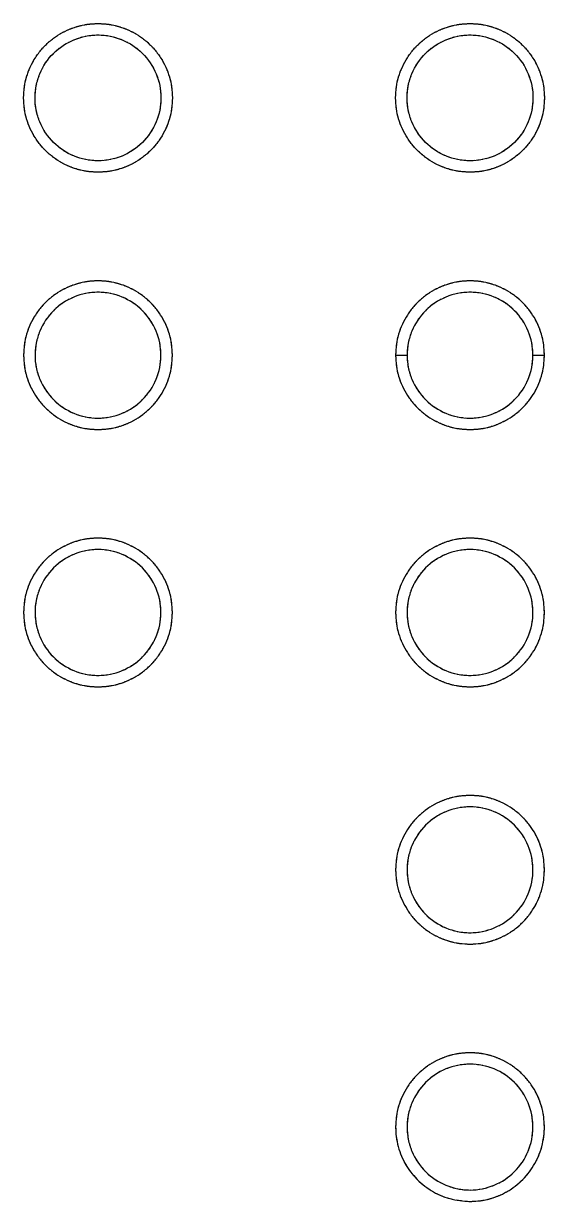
# Model space of a CAD drawing. Header units: millimetres. Extents: x 18456 to 179493, y -203649 to 469211.
# Drawn here: x 116411.9 to 116502.9, y 124241 to 124447 of the extents above; entities that cross this region are included whole.
import ezdxf

# ---------------------------------------------------------------- set-up
doc = ezdxf.new("R2010")
doc.units = ezdxf.units.MM
doc.linetypes.add('X-평면도(기본형)$0$HIDDENX2', pattern=[0.75, 0.5, -0.25])
doc.layers.add('X-평면도(기본형)$0$FUR', color=6, linetype='Continuous', true_color=0xff00ff)
doc.layers.add('X-평면도(기본형)$0$KITC', color=6, linetype='Continuous', true_color=0xff00ff)

# ---------------------------------------------------------------- blocks, each defined once
blk = doc.blocks.new('X-평면도(기본형)$0$SB1703 1500')
at = {"layer": 'X-평면도(기본형)$0$FUR', "color": 8, "linetype": 'X-평면도(기본형)$0$HIDDENX2', "ltscale": 2, "true_color": 0x808080}
for points, knots in [([(699.7, 458), (699.07, 457.98), (697.83, 457.93), (696.02, 457.51), (694.28, 456.87), (692.65, 455.98), (691.16, 454.87), (689.84, 453.54), (688.72, 452.05), (687.83, 450.42), (687.19, 448.69), (686.77, 446.87), (686.72, 445.63), (686.7, 445)], [0, 0, 0, 0, 0.091504, 0.182211, 0.272593, 0.363084, 0.454133, 0.545915, 0.636957, 0.727437, 0.817805, 0.908499, 1, 1, 1, 1]), ([(712.7, 445), (712.67, 445.63), (712.62, 446.87), (712.21, 448.69), (711.56, 450.42), (710.67, 452.05), (709.56, 453.54), (708.23, 454.87), (706.74, 455.98), (705.11, 456.87), (703.38, 457.51), (701.56, 457.93), (700.32, 457.98), (699.7, 458)], [0, 0, 0, 0, 0.091513, 0.182212, 0.27258, 0.363055, 0.454088, 0.545861, 0.636901, 0.727387, 0.81777, 0.908482, 1, 1, 1, 1]), ([(764.7, 458), (764.07, 457.98), (762.83, 457.93), (761.02, 457.51), (759.28, 456.87), (757.65, 455.98), (756.16, 454.87), (754.84, 453.54), (753.72, 452.05), (752.83, 450.42), (752.19, 448.69), (751.77, 446.87), (751.72, 445.63), (751.7, 445)], [0, 0, 0, 0, 0.091507, 0.182216, 0.2726, 0.363093, 0.454141, 0.545921, 0.636961, 0.727439, 0.817805, 0.908498, 1, 1, 1, 1]), ([(777.7, 445), (777.67, 445.63), (777.62, 446.87), (777.21, 448.69), (776.56, 450.42), (775.67, 452.05), (774.56, 453.54), (773.23, 454.87), (771.74, 455.98), (770.11, 456.87), (768.38, 457.51), (766.56, 457.93), (765.32, 457.98), (764.7, 458)], [0, 0, 0, 0, 0.09151, 0.182206, 0.272572, 0.363045, 0.454079, 0.545853, 0.636895, 0.727384, 0.817769, 0.908482, 1, 1, 1, 1]), ([(710.7, 445), (710.7, 445.72), (710.55, 447.17), (710.13, 448.55), (709.31, 450.54), (708.49, 451.77), (706.47, 453.79), (705.22, 454.62), (702.59, 455.71), (701.13, 456.01), (698.27, 456.01), (696.8, 455.71), (694.17, 454.62), (692.93, 453.79), (690.91, 451.77), (690.08, 450.53), (688.99, 447.89), (688.69, 446.44), (688.7, 445)], [0, 0, 0, 0, 0.0625, 0.125, 0.125, 0.25, 0.25, 0.375, 0.375, 0.5, 0.5, 0.625, 0.625, 0.75, 0.75, 0.875, 0.875, 1, 1, 1, 1]), ([(775.7, 445), (775.7, 445.72), (775.55, 447.17), (775.13, 448.55), (774.31, 450.54), (773.49, 451.77), (771.47, 453.79), (770.22, 454.62), (767.59, 455.71), (766.13, 456.01), (763.27, 456.01), (761.8, 455.71), (759.17, 454.62), (757.93, 453.79), (755.91, 451.77), (755.08, 450.53), (753.99, 447.89), (753.69, 446.44), (753.7, 445)], [0, 0, 0, 0, 0.0625, 0.125, 0.125, 0.25, 0.25, 0.375, 0.375, 0.5, 0.5, 0.625, 0.625, 0.75, 0.75, 0.875, 0.875, 1, 1, 1, 1]), ([(686.7, 445), (686.72, 444.38), (686.77, 443.14), (687.19, 441.32), (687.83, 439.58), (688.72, 437.95), (689.84, 436.46), (691.16, 435.14), (692.65, 434.02), (694.28, 433.14), (696.02, 432.49), (697.83, 432.08), (699.07, 432.03), (699.7, 432)], [0, 0, 0, 0, 0.091509, 0.182205, 0.272572, 0.363047, 0.454083, 0.545857, 0.636899, 0.727387, 0.81777, 0.908483, 1, 1, 1, 1]), ([(688.7, 445), (688.7, 443.56), (688.98, 442.13), (690.08, 439.47), (690.91, 438.24), (692.93, 436.21), (694.17, 435.38), (696.81, 434.29), (698.27, 434), (701.13, 434), (702.59, 434.29), (705.23, 435.39), (706.46, 436.21), (708.49, 438.24), (709.31, 439.47), (710.14, 441.47), (710.55, 442.84), (710.7, 444.28), (710.7, 445)], [0, 0, 0, 0, 0.125, 0.125, 0.25, 0.25, 0.375, 0.375, 0.5, 0.5, 0.625, 0.625, 0.75, 0.75, 0.875, 0.875, 0.9375, 1, 1, 1, 1]), ([(699.7, 432), (700.32, 432.03), (701.56, 432.08), (703.38, 432.49), (705.11, 433.14), (706.74, 434.03), (708.23, 435.14), (709.56, 436.46), (710.67, 437.96), (711.56, 439.59), (712.21, 441.32), (712.62, 443.14), (712.67, 444.38), (712.7, 445)], [0, 0, 0, 0, 0.091507, 0.182215, 0.272599, 0.363091, 0.45414, 0.545921, 0.636963, 0.727441, 0.817808, 0.9085, 1, 1, 1, 1]), ([(751.7, 445), (751.72, 444.38), (751.77, 443.14), (752.19, 441.32), (752.83, 439.58), (753.72, 437.95), (754.84, 436.46), (756.16, 435.14), (757.65, 434.02), (759.28, 433.14), (761.02, 432.49), (762.83, 432.08), (764.07, 432.03), (764.7, 432)], [0, 0, 0, 0, 0.091507, 0.182201, 0.272565, 0.363039, 0.454075, 0.545851, 0.636894, 0.727384, 0.81777, 0.908484, 1, 1, 1, 1]), ([(753.7, 445), (753.7, 443.56), (753.98, 442.13), (755.08, 439.47), (755.91, 438.24), (757.93, 436.21), (759.17, 435.38), (761.81, 434.29), (763.27, 434), (766.13, 434), (767.59, 434.29), (770.23, 435.39), (771.46, 436.21), (773.49, 438.24), (774.31, 439.47), (775.14, 441.47), (775.55, 442.84), (775.7, 444.28), (775.7, 445)], [0, 0, 0, 0, 0.125, 0.125, 0.25, 0.25, 0.375, 0.375, 0.5, 0.5, 0.625, 0.625, 0.75, 0.75, 0.875, 0.875, 0.9375, 1, 1, 1, 1]), ([(764.7, 432), (765.32, 432.03), (766.56, 432.08), (768.38, 432.49), (770.11, 433.14), (771.74, 434.02), (773.23, 435.14), (774.56, 436.46), (775.67, 437.96), (776.56, 439.59), (777.21, 441.32), (777.62, 443.14), (777.67, 444.38), (777.7, 445)], [0, 0, 0, 0, 0.091509, 0.18222, 0.272606, 0.3631, 0.454149, 0.54593, 0.636969, 0.727446, 0.81781, 0.9085, 1, 1, 1, 1]), ([(686.7, 400), (686.72, 400.63), (686.77, 401.87), (687.19, 403.69), (687.83, 405.42), (688.72, 407.05), (689.84, 408.55), (691.16, 409.87), (692.65, 410.98), (694.28, 411.87), (696.02, 412.51), (697.83, 412.93), (699.07, 412.98), (699.7, 413)], [0, 0, 0, 0, 0.091533, 0.182249, 0.272631, 0.363118, 0.454161, 0.545936, 0.636974, 0.727452, 0.817821, 0.908512, 1, 1, 1, 1]), ([(699.7, 413), (700.32, 412.98), (701.56, 412.93), (703.38, 412.51), (705.11, 411.87), (706.74, 410.98), (708.23, 409.87), (709.56, 408.55), (710.67, 407.05), (711.56, 405.42), (712.21, 403.69), (712.62, 401.87), (712.67, 400.63), (712.7, 400)], [0, 0, 0, 0, 0.091489, 0.18218, 0.272548, 0.363024, 0.454059, 0.545831, 0.636873, 0.72736, 0.817743, 0.908462, 1, 1, 1, 1]), ([(751.7, 400), (751.72, 400.63), (751.77, 401.87), (752.19, 403.69), (752.83, 405.42), (753.72, 407.05), (754.84, 408.55), (756.16, 409.87), (757.65, 410.98), (759.28, 411.87), (761.02, 412.51), (762.83, 412.93), (764.07, 412.98), (764.7, 413)], [0, 0, 0, 0, 0.09154, 0.182259, 0.272643, 0.363131, 0.454174, 0.545948, 0.636984, 0.727461, 0.817828, 0.908516, 1, 1, 1, 1]), ([(764.7, 413), (765.32, 412.98), (766.56, 412.93), (768.37, 412.51), (770.11, 411.87), (771.74, 410.98), (773.23, 409.87), (774.56, 408.55), (775.67, 407.05), (776.56, 405.42), (777.21, 403.69), (777.62, 401.87), (777.67, 400.63), (777.7, 400)], [0, 0, 0, 0, 0.091485, 0.182173, 0.272539, 0.363015, 0.454048, 0.54582, 0.636862, 0.72735, 0.817735, 0.908457, 1, 1, 1, 1]), ([(688.7, 400), (688.7, 401.44), (688.98, 402.89), (690.09, 405.55), (690.9, 406.76), (692.93, 408.8), (694.16, 409.62), (696.83, 410.72), (698.26, 411), (701.13, 411), (702.58, 410.72), (705.24, 409.61), (706.46, 408.8), (708.49, 406.77), (709.31, 405.54), (710.13, 403.55), (710.55, 402.17), (710.7, 400.72), (710.7, 400)], [0, 0, 0, 0, 0.125, 0.125, 0.25, 0.25, 0.375, 0.375, 0.5, 0.5, 0.625, 0.625, 0.75, 0.75, 0.875, 0.875, 0.9375, 1, 1, 1, 1]), ([(753.7, 400), (753.7, 401.44), (753.98, 402.89), (755.09, 405.55), (755.9, 406.76), (757.93, 408.8), (759.16, 409.62), (761.83, 410.72), (763.26, 411), (766.13, 411), (767.58, 410.72), (770.24, 409.61), (771.46, 408.8), (773.49, 406.77), (774.31, 405.54), (775.13, 403.55), (775.55, 402.17), (775.7, 400.72), (775.7, 400)], [0, 0, 0, 0, 0.125, 0.125, 0.25, 0.25, 0.375, 0.375, 0.5, 0.5, 0.625, 0.625, 0.75, 0.75, 0.875, 0.875, 0.9375, 1, 1, 1, 1]), ([(699.7, 387), (699.07, 387.03), (697.84, 387.08), (696.02, 387.49), (694.28, 388.14), (692.66, 389.02), (691.16, 390.14), (689.84, 391.46), (688.72, 392.95), (687.83, 394.58), (687.19, 396.32), (686.77, 398.14), (686.72, 399.38), (686.7, 400)], [0, 0, 0, 0, 0.091488, 0.182179, 0.272548, 0.363026, 0.454064, 0.545839, 0.636882, 0.727369, 0.817751, 0.908467, 1, 1, 1, 1]), ([(710.7, 400), (710.7, 399.28), (710.56, 397.85), (710.13, 396.45), (709.3, 394.46), (708.49, 393.24), (706.46, 391.21), (705.23, 390.39), (702.57, 389.29), (701.14, 389), (698.26, 389), (696.81, 389.29), (694.15, 390.4), (692.94, 391.21), (690.9, 393.24), (690.08, 394.47), (688.98, 397.13), (688.7, 398.56), (688.7, 400)], [0, 0, 0, 0, 0.0625, 0.125, 0.125, 0.25, 0.25, 0.375, 0.375, 0.5, 0.5, 0.625, 0.625, 0.75, 0.75, 0.875, 0.875, 1, 1, 1, 1]), ([(712.7, 400), (712.67, 399.38), (712.62, 398.14), (712.21, 396.32), (711.56, 394.58), (710.67, 392.95), (709.55, 391.46), (708.23, 390.14), (706.74, 389.02), (705.11, 388.14), (703.37, 387.49), (701.56, 387.08), (700.32, 387.03), (699.7, 387)], [0, 0, 0, 0, 0.091538, 0.182256, 0.27264, 0.363127, 0.454169, 0.545941, 0.636976, 0.727452, 0.81782, 0.908511, 1, 1, 1, 1]), ([(764.7, 387), (764.07, 387.03), (762.84, 387.08), (761.02, 387.49), (759.28, 388.13), (757.66, 389.02), (756.16, 390.14), (754.84, 391.46), (753.72, 392.95), (752.83, 394.58), (752.19, 396.32), (751.77, 398.14), (751.72, 399.38), (751.7, 400)], [0, 0, 0, 0, 0.091483, 0.182172, 0.272539, 0.363016, 0.454052, 0.545826, 0.636869, 0.727357, 0.817741, 0.908461, 1, 1, 1, 1]), ([(775.7, 400), (775.7, 399.28), (775.56, 397.85), (775.13, 396.45), (774.3, 394.46), (773.49, 393.24), (771.46, 391.21), (770.23, 390.39), (767.57, 389.29), (766.14, 389), (763.26, 389), (761.81, 389.29), (759.15, 390.4), (757.94, 391.21), (755.9, 393.24), (755.08, 394.47), (753.98, 397.13), (753.7, 398.56), (753.7, 400)], [0, 0, 0, 0, 0.0625, 0.125, 0.125, 0.25, 0.25, 0.375, 0.375, 0.5, 0.5, 0.625, 0.625, 0.75, 0.75, 0.875, 0.875, 1, 1, 1, 1]), ([(777.7, 400), (777.67, 399.38), (777.62, 398.14), (777.21, 396.32), (776.56, 394.58), (775.67, 392.95), (774.55, 391.46), (773.23, 390.14), (771.74, 389.02), (770.11, 388.13), (768.37, 387.49), (766.56, 387.08), (765.32, 387.03), (764.7, 387)], [0, 0, 0, 0, 0.091543, 0.182265, 0.27265, 0.363138, 0.45418, 0.545951, 0.636985, 0.727461, 0.817827, 0.908516, 1, 1, 1, 1]), ([(686.7, 355.01), (686.72, 355.63), (686.77, 356.87), (687.19, 358.69), (687.83, 360.42), (688.72, 362.05), (689.84, 363.55), (691.16, 364.87), (692.65, 365.98), (694.28, 366.87), (696.02, 367.51), (697.83, 367.93), (699.07, 367.98), (699.7, 368)], [0, 0, 0, 0, 0.091509, 0.182205, 0.272572, 0.363047, 0.454083, 0.545857, 0.636899, 0.727387, 0.81777, 0.908483, 1, 1, 1, 1]), ([(699.7, 368), (700.32, 367.98), (701.56, 367.93), (703.38, 367.51), (705.11, 366.87), (706.74, 365.98), (708.23, 364.87), (709.56, 363.54), (710.67, 362.05), (711.56, 360.42), (712.21, 358.69), (712.62, 356.87), (712.67, 355.63), (712.7, 355)], [0, 0, 0, 0, 0.091507, 0.182215, 0.272599, 0.363091, 0.45414, 0.545921, 0.636963, 0.727441, 0.817808, 0.9085, 1, 1, 1, 1]), ([(751.7, 355.01), (751.72, 355.63), (751.77, 356.87), (752.19, 358.69), (752.83, 360.42), (753.72, 362.05), (754.84, 363.55), (756.16, 364.87), (757.65, 365.98), (759.28, 366.87), (761.02, 367.51), (762.83, 367.93), (764.07, 367.98), (764.7, 368)], [0, 0, 0, 0, 0.091507, 0.182201, 0.272565, 0.363039, 0.454075, 0.545851, 0.636894, 0.727384, 0.81777, 0.908484, 1, 1, 1, 1]), ([(764.7, 368), (765.32, 367.98), (766.56, 367.93), (768.38, 367.51), (770.11, 366.87), (771.74, 365.98), (773.23, 364.87), (774.56, 363.54), (775.67, 362.05), (776.56, 360.42), (777.21, 358.69), (777.62, 356.87), (777.67, 355.63), (777.7, 355)], [0, 0, 0, 0, 0.091509, 0.18222, 0.272606, 0.3631, 0.454149, 0.54593, 0.636969, 0.727446, 0.81781, 0.9085, 1, 1, 1, 1]), ([(688.7, 355.01), (688.7, 356.44), (688.98, 357.87), (690.08, 360.54), (690.91, 361.77), (692.93, 363.8), (694.17, 364.62), (696.81, 365.71), (698.27, 366.01), (701.13, 366.01), (702.59, 365.71), (705.23, 364.62), (706.46, 363.8), (708.49, 361.77), (709.31, 360.54), (710.14, 358.54), (710.55, 357.16), (710.7, 355.73), (710.7, 355)], [0, 0, 0, 0, 0.125, 0.125, 0.25, 0.25, 0.375, 0.375, 0.5, 0.5, 0.625, 0.625, 0.75, 0.75, 0.875, 0.875, 0.9375, 1, 1, 1, 1]), ([(753.7, 355.01), (753.7, 356.44), (753.98, 357.87), (755.08, 360.54), (755.91, 361.77), (757.93, 363.8), (759.17, 364.62), (761.81, 365.71), (763.27, 366.01), (766.13, 366.01), (767.59, 365.71), (770.23, 364.62), (771.46, 363.8), (773.49, 361.77), (774.31, 360.54), (775.14, 358.54), (775.55, 357.16), (775.7, 355.73), (775.7, 355)], [0, 0, 0, 0, 0.125, 0.125, 0.25, 0.25, 0.375, 0.375, 0.5, 0.5, 0.625, 0.625, 0.75, 0.75, 0.875, 0.875, 0.9375, 1, 1, 1, 1]), ([(699.7, 342), (699.07, 342.03), (697.83, 342.08), (696.02, 342.49), (694.28, 343.14), (692.65, 344.02), (691.16, 345.14), (689.84, 346.46), (688.72, 347.96), (687.83, 349.59), (687.19, 351.32), (686.77, 353.14), (686.72, 354.38), (686.7, 355)], [0, 0, 0, 0, 0.091504, 0.182211, 0.272593, 0.363084, 0.454133, 0.545915, 0.636957, 0.727437, 0.817805, 0.908499, 1, 1, 1, 1]), ([(710.7, 355), (710.7, 354.28), (710.55, 352.83), (710.13, 351.46), (709.31, 349.47), (708.49, 348.23), (706.47, 346.21), (705.22, 345.38), (702.59, 344.29), (701.13, 344), (698.27, 344), (696.8, 344.29), (694.17, 345.39), (692.93, 346.21), (690.91, 348.23), (690.08, 349.47), (688.99, 352.11), (688.69, 353.57), (688.7, 355.01)], [0, 0, 0, 0, 0.0625, 0.125, 0.125, 0.25, 0.25, 0.375, 0.375, 0.5, 0.5, 0.625, 0.625, 0.75, 0.75, 0.875, 0.875, 1, 1, 1, 1]), ([(712.7, 355), (712.67, 354.38), (712.62, 353.14), (712.21, 351.32), (711.56, 349.59), (710.67, 347.96), (709.56, 346.46), (708.23, 345.14), (706.74, 344.02), (705.11, 343.14), (703.38, 342.49), (701.56, 342.08), (700.32, 342.03), (699.7, 342)], [0, 0, 0, 0, 0.091513, 0.182212, 0.27258, 0.363055, 0.454088, 0.545861, 0.636901, 0.727387, 0.81777, 0.908482, 1, 1, 1, 1]), ([(764.7, 342), (764.07, 342.03), (762.83, 342.08), (761.02, 342.49), (759.28, 343.14), (757.65, 344.02), (756.16, 345.14), (754.84, 346.46), (753.72, 347.96), (752.83, 349.58), (752.19, 351.32), (751.77, 353.14), (751.72, 354.38), (751.7, 355)], [0, 0, 0, 0, 0.091507, 0.182216, 0.2726, 0.363093, 0.454141, 0.545921, 0.636961, 0.727439, 0.817805, 0.908498, 1, 1, 1, 1]), ([(775.7, 355), (775.7, 354.28), (775.55, 352.83), (775.13, 351.46), (774.31, 349.47), (773.49, 348.23), (771.47, 346.21), (770.22, 345.38), (767.59, 344.29), (766.13, 344), (763.27, 344), (761.8, 344.29), (759.17, 345.39), (757.93, 346.21), (755.91, 348.23), (755.08, 349.47), (753.99, 352.11), (753.69, 353.57), (753.7, 355.01)], [0, 0, 0, 0, 0.0625, 0.125, 0.125, 0.25, 0.25, 0.375, 0.375, 0.5, 0.5, 0.625, 0.625, 0.75, 0.75, 0.875, 0.875, 1, 1, 1, 1]), ([(777.7, 355), (777.67, 354.38), (777.62, 353.14), (777.21, 351.32), (776.56, 349.58), (775.67, 347.96), (774.56, 346.46), (773.23, 345.14), (771.74, 344.02), (770.11, 343.14), (768.38, 342.49), (766.56, 342.08), (765.32, 342.03), (764.7, 342)], [0, 0, 0, 0, 0.09151, 0.182206, 0.272572, 0.363045, 0.454079, 0.545853, 0.636895, 0.727384, 0.817769, 0.908482, 1, 1, 1, 1]), ([(686.7, 310.01), (686.72, 310.63), (686.77, 311.87), (687.19, 313.69), (687.83, 315.42), (688.72, 317.05), (689.84, 318.55), (691.16, 319.87), (692.65, 320.98), (694.28, 321.87), (696.02, 322.51), (697.83, 322.93), (699.07, 322.98), (699.7, 323)], [0, 0, 0, 0, 0.091518, 0.182221, 0.272591, 0.363066, 0.454101, 0.545871, 0.636908, 0.727392, 0.817772, 0.908482, 1, 1, 1, 1]), ([(699.7, 323), (700.32, 322.98), (701.56, 322.93), (703.38, 322.51), (705.11, 321.87), (706.74, 320.98), (708.23, 319.87), (709.56, 318.54), (710.67, 317.05), (711.56, 315.42), (712.21, 313.69), (712.62, 311.87), (712.67, 310.63), (712.7, 310)], [0, 0, 0, 0, 0.091501, 0.182205, 0.272586, 0.363076, 0.454124, 0.545905, 0.636948, 0.72743, 0.817801, 0.908497, 1, 1, 1, 1]), ([(688.7, 310.01), (688.7, 311.44), (688.98, 312.87), (690.08, 315.54), (690.91, 316.77), (692.93, 318.8), (694.17, 319.62), (696.81, 320.71), (698.27, 321.01), (701.13, 321.01), (702.59, 320.71), (705.23, 319.62), (706.46, 318.8), (708.49, 316.77), (709.31, 315.54), (710.14, 313.54), (710.55, 312.16), (710.7, 310.73), (710.7, 310)], [0, 0, 0, 0, 0.125, 0.125, 0.25, 0.25, 0.375, 0.375, 0.5, 0.5, 0.625, 0.625, 0.75, 0.75, 0.875, 0.875, 0.9375, 1, 1, 1, 1]), ([(699.7, 297), (699.07, 297.03), (697.83, 297.08), (696.02, 297.49), (694.28, 298.14), (692.65, 299.02), (691.16, 300.14), (689.84, 301.46), (688.72, 302.96), (687.83, 304.59), (687.19, 306.32), (686.77, 308.14), (686.72, 309.38), (686.7, 310)], [0, 0, 0, 0, 0.091494, 0.182192, 0.272571, 0.363061, 0.454111, 0.545896, 0.636944, 0.727429, 0.817802, 0.908498, 1, 1, 1, 1]), ([(710.7, 310), (710.7, 309.28), (710.55, 307.83), (710.13, 306.46), (709.31, 304.47), (708.49, 303.23), (706.47, 301.21), (705.22, 300.38), (702.59, 299.29), (701.13, 299), (698.27, 299), (696.8, 299.29), (694.17, 300.39), (692.93, 301.21), (690.91, 303.23), (690.08, 304.47), (688.99, 307.11), (688.69, 308.57), (688.7, 310.01)], [0, 0, 0, 0, 0.0625, 0.125, 0.125, 0.25, 0.25, 0.375, 0.375, 0.5, 0.5, 0.625, 0.625, 0.75, 0.75, 0.875, 0.875, 1, 1, 1, 1]), ([(712.7, 310), (712.67, 309.38), (712.62, 308.14), (712.21, 306.32), (711.56, 304.59), (710.67, 302.96), (709.56, 301.46), (708.23, 300.14), (706.74, 299.02), (705.11, 298.14), (703.38, 297.49), (701.56, 297.08), (700.32, 297.03), (699.7, 297)], [0, 0, 0, 0, 0.09152, 0.182225, 0.272596, 0.363073, 0.454108, 0.545881, 0.636919, 0.727401, 0.817779, 0.908487, 1, 1, 1, 1]), ([(686.7, 265), (686.72, 265.63), (686.77, 266.87), (687.19, 268.69), (687.83, 270.42), (688.72, 272.05), (689.84, 273.55), (691.16, 274.87), (692.65, 275.98), (694.28, 276.87), (696.02, 277.51), (697.83, 277.93), (699.07, 277.98), (699.7, 278)], [0, 0, 0, 0, 0.091548, 0.182272, 0.272657, 0.36314, 0.454176, 0.545943, 0.63697, 0.727441, 0.817806, 0.9085, 1, 1, 1, 1]), ([(699.7, 278), (700.32, 277.98), (701.56, 277.93), (703.38, 277.51), (705.11, 276.87), (706.74, 275.98), (708.23, 274.87), (709.56, 273.55), (710.67, 272.05), (711.56, 270.42), (712.21, 268.69), (712.62, 266.87), (712.67, 265.63), (712.7, 265)], [0, 0, 0, 0, 0.091476, 0.182159, 0.272525, 0.363005, 0.454046, 0.545828, 0.636878, 0.727372, 0.817758, 0.908474, 1, 1, 1, 1]), ([(688.7, 265), (688.7, 266.44), (688.98, 267.89), (690.09, 270.55), (690.9, 271.76), (692.93, 273.8), (694.16, 274.62), (696.83, 275.72), (698.26, 276), (701.13, 276), (702.58, 275.72), (705.24, 274.61), (706.46, 273.8), (708.49, 271.77), (709.31, 270.54), (710.13, 268.55), (710.55, 267.17), (710.7, 265.72), (710.7, 265)], [0, 0, 0, 0, 0.125, 0.125, 0.25, 0.25, 0.375, 0.375, 0.5, 0.5, 0.625, 0.625, 0.75, 0.75, 0.875, 0.875, 0.9375, 1, 1, 1, 1]), ([(699.7, 252), (699.08, 252.03), (697.87, 252.08), (696.1, 252.47), (694.43, 253.07), (692.86, 253.9), (691.43, 254.92), (690.14, 256.13), (689.03, 257.5), (688.1, 259.03), (687.39, 260.69), (686.96, 262.27), (686.73, 263.72), (686.71, 264.58), (686.7, 265)], [0, 0, 0, 0, 0.089914, 0.178072, 0.265074, 0.351386, 0.437378, 0.523373, 0.609695, 0.69672, 0.784921, 0.874908, 0.937456, 1, 1, 1, 1]), ([(710.7, 265), (710.7, 264.28), (710.56, 262.85), (710.13, 261.45), (709.3, 259.46), (708.49, 258.24), (706.46, 256.21), (705.23, 255.39), (702.57, 254.29), (701.14, 254), (698.26, 254), (696.81, 254.29), (694.15, 255.4), (692.94, 256.21), (690.9, 258.24), (690.08, 259.47), (688.98, 262.13), (688.7, 263.56), (688.7, 265)], [0, 0, 0, 0, 0.0625, 0.125, 0.125, 0.25, 0.25, 0.375, 0.375, 0.5, 0.5, 0.625, 0.625, 0.75, 0.75, 0.875, 0.875, 1, 1, 1, 1]), ([(712.7, 265), (712.68, 264.58), (712.66, 263.72), (712.35, 261.7), (711.43, 259.02), (709.36, 256.06), (706.57, 253.79), (703.27, 252.29), (700.89, 252.1), (699.7, 252)], [0, 0, 0, 0, 0.062747, 0.125491, 0.300651, 0.474952, 0.650637, 0.824908, 1, 1, 1, 1])]:
    blk.add_open_spline(points, degree=3, knots=knots, dxfattribs=at)
at = {"layer": 'X-평면도(기본형)$0$FUR', "color": 8, "true_color": 0x808080}
for points, knots in [([(699.7, 458), (699.07, 457.98), (697.83, 457.93), (696.02, 457.51), (694.28, 456.87), (692.65, 455.98), (691.16, 454.87), (689.84, 453.54), (688.72, 452.05), (687.83, 450.42), (687.19, 448.69), (686.77, 446.87), (686.72, 445.63), (686.7, 445)], [0, 0, 0, 0, 0.091504, 0.182211, 0.272593, 0.363084, 0.454133, 0.545915, 0.636957, 0.727437, 0.817805, 0.908499, 1, 1, 1, 1]), ([(712.7, 445), (712.67, 445.63), (712.62, 446.87), (712.21, 448.69), (711.56, 450.42), (710.67, 452.05), (709.56, 453.54), (708.23, 454.87), (706.74, 455.98), (705.11, 456.87), (703.38, 457.51), (701.56, 457.93), (700.32, 457.98), (699.7, 458)], [0, 0, 0, 0, 0.091513, 0.182212, 0.27258, 0.363055, 0.454088, 0.545861, 0.636901, 0.727387, 0.81777, 0.908482, 1, 1, 1, 1]), ([(764.7, 458), (764.07, 457.98), (762.83, 457.93), (761.02, 457.51), (759.28, 456.87), (757.65, 455.98), (756.16, 454.87), (754.84, 453.54), (753.72, 452.05), (752.83, 450.42), (752.19, 448.69), (751.77, 446.87), (751.72, 445.63), (751.7, 445)], [0, 0, 0, 0, 0.091507, 0.182216, 0.2726, 0.363093, 0.454141, 0.545921, 0.636961, 0.727439, 0.817805, 0.908498, 1, 1, 1, 1]), ([(777.7, 445), (777.67, 445.63), (777.62, 446.87), (777.21, 448.69), (776.56, 450.42), (775.67, 452.05), (774.56, 453.54), (773.23, 454.87), (771.74, 455.98), (770.11, 456.87), (768.38, 457.51), (766.56, 457.93), (765.32, 457.98), (764.7, 458)], [0, 0, 0, 0, 0.09151, 0.182206, 0.272572, 0.363045, 0.454079, 0.545853, 0.636895, 0.727384, 0.817769, 0.908482, 1, 1, 1, 1]), ([(710.7, 445), (710.7, 445.72), (710.55, 447.17), (710.13, 448.55), (709.31, 450.54), (708.49, 451.77), (706.47, 453.79), (705.22, 454.62), (702.59, 455.71), (701.13, 456.01), (698.27, 456.01), (696.8, 455.71), (694.17, 454.62), (692.93, 453.79), (690.91, 451.77), (690.08, 450.53), (688.99, 447.89), (688.69, 446.44), (688.7, 445)], [0, 0, 0, 0, 0.0625, 0.125, 0.125, 0.25, 0.25, 0.375, 0.375, 0.5, 0.5, 0.625, 0.625, 0.75, 0.75, 0.875, 0.875, 1, 1, 1, 1]), ([(775.7, 445), (775.7, 445.72), (775.55, 447.17), (775.13, 448.55), (774.31, 450.54), (773.49, 451.77), (771.47, 453.79), (770.22, 454.62), (767.59, 455.71), (766.13, 456.01), (763.27, 456.01), (761.8, 455.71), (759.17, 454.62), (757.93, 453.79), (755.91, 451.77), (755.08, 450.53), (753.99, 447.89), (753.69, 446.44), (753.7, 445)], [0, 0, 0, 0, 0.0625, 0.125, 0.125, 0.25, 0.25, 0.375, 0.375, 0.5, 0.5, 0.625, 0.625, 0.75, 0.75, 0.875, 0.875, 1, 1, 1, 1]), ([(686.7, 445), (686.72, 444.38), (686.77, 443.14), (687.19, 441.32), (687.83, 439.58), (688.72, 437.95), (689.84, 436.46), (691.16, 435.14), (692.65, 434.02), (694.28, 433.14), (696.02, 432.49), (697.83, 432.08), (699.07, 432.03), (699.7, 432)], [0, 0, 0, 0, 0.091509, 0.182205, 0.272572, 0.363047, 0.454083, 0.545857, 0.636899, 0.727387, 0.81777, 0.908483, 1, 1, 1, 1]), ([(688.7, 445), (688.7, 443.56), (688.98, 442.13), (690.08, 439.47), (690.91, 438.24), (692.93, 436.21), (694.17, 435.38), (696.81, 434.29), (698.27, 434), (701.13, 434), (702.59, 434.29), (705.23, 435.39), (706.46, 436.21), (708.49, 438.24), (709.31, 439.47), (710.14, 441.47), (710.55, 442.84), (710.7, 444.28), (710.7, 445)], [0, 0, 0, 0, 0.125, 0.125, 0.25, 0.25, 0.375, 0.375, 0.5, 0.5, 0.625, 0.625, 0.75, 0.75, 0.875, 0.875, 0.9375, 1, 1, 1, 1]), ([(699.7, 432), (700.32, 432.03), (701.56, 432.08), (703.38, 432.49), (705.11, 433.14), (706.74, 434.03), (708.23, 435.14), (709.56, 436.46), (710.67, 437.96), (711.56, 439.59), (712.21, 441.32), (712.62, 443.14), (712.67, 444.38), (712.7, 445)], [0, 0, 0, 0, 0.091507, 0.182215, 0.272599, 0.363091, 0.45414, 0.545921, 0.636963, 0.727441, 0.817808, 0.9085, 1, 1, 1, 1]), ([(751.7, 445), (751.72, 444.38), (751.77, 443.14), (752.19, 441.32), (752.83, 439.58), (753.72, 437.95), (754.84, 436.46), (756.16, 435.14), (757.65, 434.02), (759.28, 433.14), (761.02, 432.49), (762.83, 432.08), (764.07, 432.03), (764.7, 432)], [0, 0, 0, 0, 0.091507, 0.182201, 0.272565, 0.363039, 0.454075, 0.545851, 0.636894, 0.727384, 0.81777, 0.908484, 1, 1, 1, 1]), ([(753.7, 445), (753.7, 443.56), (753.98, 442.13), (755.08, 439.47), (755.91, 438.24), (757.93, 436.21), (759.17, 435.38), (761.81, 434.29), (763.27, 434), (766.13, 434), (767.59, 434.29), (770.23, 435.39), (771.46, 436.21), (773.49, 438.24), (774.31, 439.47), (775.14, 441.47), (775.55, 442.84), (775.7, 444.28), (775.7, 445)], [0, 0, 0, 0, 0.125, 0.125, 0.25, 0.25, 0.375, 0.375, 0.5, 0.5, 0.625, 0.625, 0.75, 0.75, 0.875, 0.875, 0.9375, 1, 1, 1, 1]), ([(764.7, 432), (765.32, 432.03), (766.56, 432.08), (768.38, 432.49), (770.11, 433.14), (771.74, 434.02), (773.23, 435.14), (774.56, 436.46), (775.67, 437.96), (776.56, 439.59), (777.21, 441.32), (777.62, 443.14), (777.67, 444.38), (777.7, 445)], [0, 0, 0, 0, 0.091509, 0.18222, 0.272606, 0.3631, 0.454149, 0.54593, 0.636969, 0.727446, 0.81781, 0.9085, 1, 1, 1, 1]), ([(686.7, 400), (686.72, 400.63), (686.77, 401.87), (687.19, 403.69), (687.83, 405.42), (688.72, 407.05), (689.84, 408.55), (691.16, 409.87), (692.65, 410.98), (694.28, 411.87), (696.02, 412.51), (697.83, 412.93), (699.07, 412.98), (699.7, 413)], [0, 0, 0, 0, 0.091533, 0.182249, 0.272631, 0.363118, 0.454161, 0.545936, 0.636974, 0.727452, 0.817821, 0.908512, 1, 1, 1, 1]), ([(699.7, 413), (700.32, 412.98), (701.56, 412.93), (703.38, 412.51), (705.11, 411.87), (706.74, 410.98), (708.23, 409.87), (709.56, 408.55), (710.67, 407.05), (711.56, 405.42), (712.21, 403.69), (712.62, 401.87), (712.67, 400.63), (712.7, 400)], [0, 0, 0, 0, 0.091489, 0.18218, 0.272548, 0.363024, 0.454059, 0.545831, 0.636873, 0.72736, 0.817743, 0.908462, 1, 1, 1, 1]), ([(751.7, 400), (751.72, 400.63), (751.77, 401.87), (752.19, 403.69), (752.83, 405.42), (753.72, 407.05), (754.84, 408.55), (756.16, 409.87), (757.65, 410.98), (759.28, 411.87), (761.02, 412.51), (762.83, 412.93), (764.07, 412.98), (764.7, 413)], [0, 0, 0, 0, 0.09154, 0.182259, 0.272643, 0.363131, 0.454174, 0.545948, 0.636984, 0.727461, 0.817828, 0.908516, 1, 1, 1, 1]), ([(764.7, 413), (765.32, 412.98), (766.56, 412.93), (768.37, 412.51), (770.11, 411.87), (771.74, 410.98), (773.23, 409.87), (774.56, 408.55), (775.67, 407.05), (776.56, 405.42), (777.21, 403.69), (777.62, 401.87), (777.67, 400.63), (777.7, 400)], [0, 0, 0, 0, 0.091485, 0.182173, 0.272539, 0.363015, 0.454048, 0.54582, 0.636862, 0.72735, 0.817735, 0.908457, 1, 1, 1, 1]), ([(688.7, 400), (688.7, 401.44), (688.98, 402.89), (690.09, 405.55), (690.9, 406.76), (692.93, 408.8), (694.16, 409.62), (696.83, 410.72), (698.26, 411), (701.13, 411), (702.58, 410.72), (705.24, 409.61), (706.46, 408.8), (708.49, 406.77), (709.31, 405.54), (710.13, 403.55), (710.55, 402.17), (710.7, 400.72), (710.7, 400)], [0, 0, 0, 0, 0.125, 0.125, 0.25, 0.25, 0.375, 0.375, 0.5, 0.5, 0.625, 0.625, 0.75, 0.75, 0.875, 0.875, 0.9375, 1, 1, 1, 1]), ([(753.7, 400), (753.7, 401.44), (753.98, 402.89), (755.09, 405.55), (755.9, 406.76), (757.93, 408.8), (759.16, 409.62), (761.83, 410.72), (763.26, 411), (766.13, 411), (767.58, 410.72), (770.24, 409.61), (771.46, 408.8), (773.49, 406.77), (774.31, 405.54), (775.13, 403.55), (775.55, 402.17), (775.7, 400.72), (775.7, 400)], [0, 0, 0, 0, 0.125, 0.125, 0.25, 0.25, 0.375, 0.375, 0.5, 0.5, 0.625, 0.625, 0.75, 0.75, 0.875, 0.875, 0.9375, 1, 1, 1, 1]), ([(699.7, 387), (699.07, 387.03), (697.84, 387.08), (696.02, 387.49), (694.28, 388.14), (692.66, 389.02), (691.16, 390.14), (689.84, 391.46), (688.72, 392.95), (687.83, 394.58), (687.19, 396.32), (686.77, 398.14), (686.72, 399.38), (686.7, 400)], [0, 0, 0, 0, 0.091488, 0.182179, 0.272548, 0.363026, 0.454064, 0.545839, 0.636882, 0.727369, 0.817751, 0.908467, 1, 1, 1, 1]), ([(710.7, 400), (710.7, 399.28), (710.56, 397.85), (710.13, 396.45), (709.3, 394.46), (708.49, 393.24), (706.46, 391.21), (705.23, 390.39), (702.57, 389.29), (701.14, 389), (698.26, 389), (696.81, 389.29), (694.15, 390.4), (692.94, 391.21), (690.9, 393.24), (690.08, 394.47), (688.98, 397.13), (688.7, 398.56), (688.7, 400)], [0, 0, 0, 0, 0.0625, 0.125, 0.125, 0.25, 0.25, 0.375, 0.375, 0.5, 0.5, 0.625, 0.625, 0.75, 0.75, 0.875, 0.875, 1, 1, 1, 1]), ([(712.7, 400), (712.67, 399.38), (712.62, 398.14), (712.21, 396.32), (711.56, 394.58), (710.67, 392.95), (709.55, 391.46), (708.23, 390.14), (706.74, 389.02), (705.11, 388.14), (703.37, 387.49), (701.56, 387.08), (700.32, 387.03), (699.7, 387)], [0, 0, 0, 0, 0.091538, 0.182256, 0.27264, 0.363127, 0.454169, 0.545941, 0.636976, 0.727452, 0.81782, 0.908511, 1, 1, 1, 1]), ([(764.7, 387), (764.07, 387.03), (762.84, 387.08), (761.02, 387.49), (759.28, 388.13), (757.66, 389.02), (756.16, 390.14), (754.84, 391.46), (753.72, 392.95), (752.83, 394.58), (752.19, 396.32), (751.77, 398.14), (751.72, 399.38), (751.7, 400)], [0, 0, 0, 0, 0.091483, 0.182172, 0.272539, 0.363016, 0.454052, 0.545826, 0.636869, 0.727357, 0.817741, 0.908461, 1, 1, 1, 1]), ([(775.7, 400), (775.7, 399.28), (775.56, 397.85), (775.13, 396.45), (774.3, 394.46), (773.49, 393.24), (771.46, 391.21), (770.23, 390.39), (767.57, 389.29), (766.14, 389), (763.26, 389), (761.81, 389.29), (759.15, 390.4), (757.94, 391.21), (755.9, 393.24), (755.08, 394.47), (753.98, 397.13), (753.7, 398.56), (753.7, 400)], [0, 0, 0, 0, 0.0625, 0.125, 0.125, 0.25, 0.25, 0.375, 0.375, 0.5, 0.5, 0.625, 0.625, 0.75, 0.75, 0.875, 0.875, 1, 1, 1, 1]), ([(777.7, 400), (777.67, 399.38), (777.62, 398.14), (777.21, 396.32), (776.56, 394.58), (775.67, 392.95), (774.55, 391.46), (773.23, 390.14), (771.74, 389.02), (770.11, 388.13), (768.37, 387.49), (766.56, 387.08), (765.32, 387.03), (764.7, 387)], [0, 0, 0, 0, 0.091543, 0.182265, 0.27265, 0.363138, 0.45418, 0.545951, 0.636985, 0.727461, 0.817827, 0.908516, 1, 1, 1, 1]), ([(686.7, 355.01), (686.72, 355.63), (686.77, 356.87), (687.19, 358.69), (687.83, 360.42), (688.72, 362.05), (689.84, 363.55), (691.16, 364.87), (692.65, 365.98), (694.28, 366.87), (696.02, 367.51), (697.83, 367.93), (699.07, 367.98), (699.7, 368)], [0, 0, 0, 0, 0.091509, 0.182205, 0.272572, 0.363047, 0.454083, 0.545857, 0.636899, 0.727387, 0.81777, 0.908483, 1, 1, 1, 1]), ([(699.7, 368), (700.32, 367.98), (701.56, 367.93), (703.38, 367.51), (705.11, 366.87), (706.74, 365.98), (708.23, 364.87), (709.56, 363.54), (710.67, 362.05), (711.56, 360.42), (712.21, 358.69), (712.62, 356.87), (712.67, 355.63), (712.7, 355)], [0, 0, 0, 0, 0.091507, 0.182215, 0.272599, 0.363091, 0.45414, 0.545921, 0.636963, 0.727441, 0.817808, 0.9085, 1, 1, 1, 1]), ([(751.7, 355.01), (751.72, 355.63), (751.77, 356.87), (752.19, 358.69), (752.83, 360.42), (753.72, 362.05), (754.84, 363.55), (756.16, 364.87), (757.65, 365.98), (759.28, 366.87), (761.02, 367.51), (762.83, 367.93), (764.07, 367.98), (764.7, 368)], [0, 0, 0, 0, 0.091507, 0.182201, 0.272565, 0.363039, 0.454075, 0.545851, 0.636894, 0.727384, 0.81777, 0.908484, 1, 1, 1, 1]), ([(764.7, 368), (765.32, 367.98), (766.56, 367.93), (768.38, 367.51), (770.11, 366.87), (771.74, 365.98), (773.23, 364.87), (774.56, 363.54), (775.67, 362.05), (776.56, 360.42), (777.21, 358.69), (777.62, 356.87), (777.67, 355.63), (777.7, 355)], [0, 0, 0, 0, 0.091509, 0.18222, 0.272606, 0.3631, 0.454149, 0.54593, 0.636969, 0.727446, 0.81781, 0.9085, 1, 1, 1, 1]), ([(688.7, 355.01), (688.7, 356.44), (688.98, 357.87), (690.08, 360.54), (690.91, 361.77), (692.93, 363.8), (694.17, 364.62), (696.81, 365.71), (698.27, 366.01), (701.13, 366.01), (702.59, 365.71), (705.23, 364.62), (706.46, 363.8), (708.49, 361.77), (709.31, 360.54), (710.14, 358.54), (710.55, 357.16), (710.7, 355.73), (710.7, 355)], [0, 0, 0, 0, 0.125, 0.125, 0.25, 0.25, 0.375, 0.375, 0.5, 0.5, 0.625, 0.625, 0.75, 0.75, 0.875, 0.875, 0.9375, 1, 1, 1, 1]), ([(753.7, 355.01), (753.7, 356.44), (753.98, 357.87), (755.08, 360.54), (755.91, 361.77), (757.93, 363.8), (759.17, 364.62), (761.81, 365.71), (763.27, 366.01), (766.13, 366.01), (767.59, 365.71), (770.23, 364.62), (771.46, 363.8), (773.49, 361.77), (774.31, 360.54), (775.14, 358.54), (775.55, 357.16), (775.7, 355.73), (775.7, 355)], [0, 0, 0, 0, 0.125, 0.125, 0.25, 0.25, 0.375, 0.375, 0.5, 0.5, 0.625, 0.625, 0.75, 0.75, 0.875, 0.875, 0.9375, 1, 1, 1, 1]), ([(699.7, 342), (699.07, 342.03), (697.83, 342.08), (696.02, 342.49), (694.28, 343.14), (692.65, 344.02), (691.16, 345.14), (689.84, 346.46), (688.72, 347.96), (687.83, 349.59), (687.19, 351.32), (686.77, 353.14), (686.72, 354.38), (686.7, 355)], [0, 0, 0, 0, 0.091504, 0.182211, 0.272593, 0.363084, 0.454133, 0.545915, 0.636957, 0.727437, 0.817805, 0.908499, 1, 1, 1, 1]), ([(710.7, 355), (710.7, 354.28), (710.55, 352.83), (710.13, 351.46), (709.31, 349.47), (708.49, 348.23), (706.47, 346.21), (705.22, 345.38), (702.59, 344.29), (701.13, 344), (698.27, 344), (696.8, 344.29), (694.17, 345.39), (692.93, 346.21), (690.91, 348.23), (690.08, 349.47), (688.99, 352.11), (688.69, 353.57), (688.7, 355.01)], [0, 0, 0, 0, 0.0625, 0.125, 0.125, 0.25, 0.25, 0.375, 0.375, 0.5, 0.5, 0.625, 0.625, 0.75, 0.75, 0.875, 0.875, 1, 1, 1, 1]), ([(712.7, 355), (712.67, 354.38), (712.62, 353.14), (712.21, 351.32), (711.56, 349.59), (710.67, 347.96), (709.56, 346.46), (708.23, 345.14), (706.74, 344.02), (705.11, 343.14), (703.38, 342.49), (701.56, 342.08), (700.32, 342.03), (699.7, 342)], [0, 0, 0, 0, 0.091513, 0.182212, 0.27258, 0.363055, 0.454088, 0.545861, 0.636901, 0.727387, 0.81777, 0.908482, 1, 1, 1, 1]), ([(764.7, 342), (764.07, 342.03), (762.83, 342.08), (761.02, 342.49), (759.28, 343.14), (757.65, 344.02), (756.16, 345.14), (754.84, 346.46), (753.72, 347.96), (752.83, 349.58), (752.19, 351.32), (751.77, 353.14), (751.72, 354.38), (751.7, 355)], [0, 0, 0, 0, 0.091507, 0.182216, 0.2726, 0.363093, 0.454141, 0.545921, 0.636961, 0.727439, 0.817805, 0.908498, 1, 1, 1, 1]), ([(775.7, 355), (775.7, 354.28), (775.55, 352.83), (775.13, 351.46), (774.31, 349.47), (773.49, 348.23), (771.47, 346.21), (770.22, 345.38), (767.59, 344.29), (766.13, 344), (763.27, 344), (761.8, 344.29), (759.17, 345.39), (757.93, 346.21), (755.91, 348.23), (755.08, 349.47), (753.99, 352.11), (753.69, 353.57), (753.7, 355.01)], [0, 0, 0, 0, 0.0625, 0.125, 0.125, 0.25, 0.25, 0.375, 0.375, 0.5, 0.5, 0.625, 0.625, 0.75, 0.75, 0.875, 0.875, 1, 1, 1, 1]), ([(777.7, 355), (777.67, 354.38), (777.62, 353.14), (777.21, 351.32), (776.56, 349.58), (775.67, 347.96), (774.56, 346.46), (773.23, 345.14), (771.74, 344.02), (770.11, 343.14), (768.38, 342.49), (766.56, 342.08), (765.32, 342.03), (764.7, 342)], [0, 0, 0, 0, 0.09151, 0.182206, 0.272572, 0.363045, 0.454079, 0.545853, 0.636895, 0.727384, 0.817769, 0.908482, 1, 1, 1, 1]), ([(686.7, 310.01), (686.72, 310.63), (686.77, 311.87), (687.19, 313.69), (687.83, 315.42), (688.72, 317.05), (689.84, 318.55), (691.16, 319.87), (692.65, 320.98), (694.28, 321.87), (696.02, 322.51), (697.83, 322.93), (699.07, 322.98), (699.7, 323)], [0, 0, 0, 0, 0.091518, 0.182221, 0.272591, 0.363066, 0.454101, 0.545871, 0.636908, 0.727392, 0.817772, 0.908482, 1, 1, 1, 1]), ([(699.7, 323), (700.32, 322.98), (701.56, 322.93), (703.38, 322.51), (705.11, 321.87), (706.74, 320.98), (708.23, 319.87), (709.56, 318.54), (710.67, 317.05), (711.56, 315.42), (712.21, 313.69), (712.62, 311.87), (712.67, 310.63), (712.7, 310)], [0, 0, 0, 0, 0.091501, 0.182205, 0.272586, 0.363076, 0.454124, 0.545905, 0.636948, 0.72743, 0.817801, 0.908497, 1, 1, 1, 1]), ([(688.7, 310.01), (688.7, 311.44), (688.98, 312.87), (690.08, 315.54), (690.91, 316.77), (692.93, 318.8), (694.17, 319.62), (696.81, 320.71), (698.27, 321.01), (701.13, 321.01), (702.59, 320.71), (705.23, 319.62), (706.46, 318.8), (708.49, 316.77), (709.31, 315.54), (710.14, 313.54), (710.55, 312.16), (710.7, 310.73), (710.7, 310)], [0, 0, 0, 0, 0.125, 0.125, 0.25, 0.25, 0.375, 0.375, 0.5, 0.5, 0.625, 0.625, 0.75, 0.75, 0.875, 0.875, 0.9375, 1, 1, 1, 1]), ([(699.7, 297), (699.07, 297.03), (697.83, 297.08), (696.02, 297.49), (694.28, 298.14), (692.65, 299.02), (691.16, 300.14), (689.84, 301.46), (688.72, 302.96), (687.83, 304.59), (687.19, 306.32), (686.77, 308.14), (686.72, 309.38), (686.7, 310)], [0, 0, 0, 0, 0.091494, 0.182192, 0.272571, 0.363061, 0.454111, 0.545896, 0.636944, 0.727429, 0.817802, 0.908498, 1, 1, 1, 1]), ([(710.7, 310), (710.7, 309.28), (710.55, 307.83), (710.13, 306.46), (709.31, 304.47), (708.49, 303.23), (706.47, 301.21), (705.22, 300.38), (702.59, 299.29), (701.13, 299), (698.27, 299), (696.8, 299.29), (694.17, 300.39), (692.93, 301.21), (690.91, 303.23), (690.08, 304.47), (688.99, 307.11), (688.69, 308.57), (688.7, 310.01)], [0, 0, 0, 0, 0.0625, 0.125, 0.125, 0.25, 0.25, 0.375, 0.375, 0.5, 0.5, 0.625, 0.625, 0.75, 0.75, 0.875, 0.875, 1, 1, 1, 1]), ([(712.7, 310), (712.67, 309.38), (712.62, 308.14), (712.21, 306.32), (711.56, 304.59), (710.67, 302.96), (709.56, 301.46), (708.23, 300.14), (706.74, 299.02), (705.11, 298.14), (703.38, 297.49), (701.56, 297.08), (700.32, 297.03), (699.7, 297)], [0, 0, 0, 0, 0.09152, 0.182225, 0.272596, 0.363073, 0.454108, 0.545881, 0.636919, 0.727401, 0.817779, 0.908487, 1, 1, 1, 1]), ([(686.7, 265), (686.72, 265.63), (686.77, 266.87), (687.19, 268.69), (687.83, 270.42), (688.72, 272.05), (689.84, 273.55), (691.16, 274.87), (692.65, 275.98), (694.28, 276.87), (696.02, 277.51), (697.83, 277.93), (699.07, 277.98), (699.7, 278)], [0, 0, 0, 0, 0.091548, 0.182272, 0.272657, 0.36314, 0.454176, 0.545943, 0.63697, 0.727441, 0.817806, 0.9085, 1, 1, 1, 1]), ([(699.7, 278), (700.32, 277.98), (701.56, 277.93), (703.38, 277.51), (705.11, 276.87), (706.74, 275.98), (708.23, 274.87), (709.56, 273.55), (710.67, 272.05), (711.56, 270.42), (712.21, 268.69), (712.62, 266.87), (712.67, 265.63), (712.7, 265)], [0, 0, 0, 0, 0.091476, 0.182159, 0.272525, 0.363005, 0.454046, 0.545828, 0.636878, 0.727372, 0.817758, 0.908474, 1, 1, 1, 1]), ([(688.7, 265), (688.7, 266.44), (688.98, 267.89), (690.09, 270.55), (690.9, 271.76), (692.93, 273.8), (694.16, 274.62), (696.83, 275.72), (698.26, 276), (701.13, 276), (702.58, 275.72), (705.24, 274.61), (706.46, 273.8), (708.49, 271.77), (709.31, 270.54), (710.13, 268.55), (710.55, 267.17), (710.7, 265.72), (710.7, 265)], [0, 0, 0, 0, 0.125, 0.125, 0.25, 0.25, 0.375, 0.375, 0.5, 0.5, 0.625, 0.625, 0.75, 0.75, 0.875, 0.875, 0.9375, 1, 1, 1, 1]), ([(699.7, 252), (699.08, 252.03), (697.87, 252.08), (696.1, 252.47), (694.43, 253.07), (692.86, 253.9), (691.43, 254.92), (690.14, 256.13), (689.03, 257.5), (688.1, 259.03), (687.39, 260.69), (686.96, 262.27), (686.73, 263.72), (686.71, 264.58), (686.7, 265)], [0, 0, 0, 0, 0.089914, 0.178072, 0.265074, 0.351386, 0.437378, 0.523373, 0.609695, 0.69672, 0.784921, 0.874908, 0.937456, 1, 1, 1, 1]), ([(710.7, 265), (710.7, 264.28), (710.56, 262.85), (710.13, 261.45), (709.3, 259.46), (708.49, 258.24), (706.46, 256.21), (705.23, 255.39), (702.57, 254.29), (701.14, 254), (698.26, 254), (696.81, 254.29), (694.15, 255.4), (692.94, 256.21), (690.9, 258.24), (690.08, 259.47), (688.98, 262.13), (688.7, 263.56), (688.7, 265)], [0, 0, 0, 0, 0.0625, 0.125, 0.125, 0.25, 0.25, 0.375, 0.375, 0.5, 0.5, 0.625, 0.625, 0.75, 0.75, 0.875, 0.875, 1, 1, 1, 1]), ([(712.7, 265), (712.68, 264.58), (712.66, 263.72), (712.35, 261.7), (711.43, 259.02), (709.36, 256.06), (706.57, 253.79), (703.27, 252.29), (700.89, 252.1), (699.7, 252)], [0, 0, 0, 0, 0.062747, 0.125491, 0.300651, 0.474952, 0.650637, 0.824908, 1, 1, 1, 1])]:
    blk.add_open_spline(points, degree=3, knots=knots, dxfattribs=at)
for points, degree in [([(686.7, 400), (686.7, 400), (686.7, 400), (686.7, 400)], 3), ([(688.7, 400), (688.03, 400), (687.36, 400), (686.7, 400)], 3), ([(712.7, 400), (711.7, 400), (710.7, 400)], 2), ([(712.7, 400), (712.7, 400), (712.7, 400), (712.7, 400)], 3)]:
    blk.add_open_spline(points, degree=degree, dxfattribs=at)
at = {"layer": 'X-평면도(기본형)$0$FUR', "color": 8, "linetype": 'X-평면도(기본형)$0$HIDDENX2', "ltscale": 2, "true_color": 0x808080}
for points, degree in [([(686.7, 400), (686.7, 400), (686.7, 400), (686.7, 400)], 3), ([(688.7, 400), (688.03, 400), (687.36, 400), (686.7, 400)], 3), ([(712.7, 400), (711.7, 400), (710.7, 400)], 2), ([(712.7, 400), (712.7, 400), (712.7, 400), (712.7, 400)], 3)]:
    blk.add_open_spline(points, degree=degree, dxfattribs=at)
blk = doc.blocks.new('X-평면도(기본형)$0$ba15002200')
at = {"layer": 'X-평면도(기본형)$0$FUR'}
blk.add_blockref('X-평면도(기본형)$0$SB1703 1500', (0, 1400), dxfattribs=at)

msp = doc.modelspace()

# ---------------------------------------------------------------- block references
at = {"layer": 'X-평면도(기본형)$0$KITC', "xscale": -1}
msp.add_blockref('X-평면도(기본형)$0$ba15002200', (117189.63, 122588.95), dxfattribs=at)

doc.saveas('drawing.dxf')
